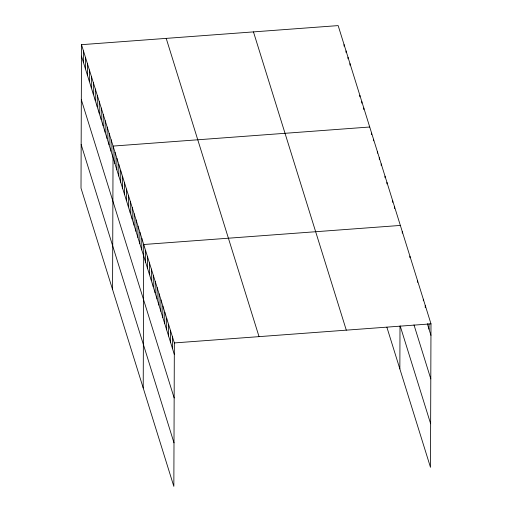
<?xml version="1.0" encoding="UTF-8"?>
<svg xmlns="http://www.w3.org/2000/svg" width="512" height="512" viewBox="0 0 512 512"><rect width="100%" height="100%" fill="white"/><g stroke="black" fill="none" stroke-linecap="round" stroke-linejoin="round"><path stroke-width="0.77" d="M81.51 44.672L81.011 188.141L173.843 486.4L174.349 342.931L81.51 44.672L338.157 25.6L430.989 323.859L430.49 467.328L386.874 327.206M83.443 62.477L83.482 51.008M85.414 68.819L85.453 57.35M87.386 75.155L87.43 63.686M89.363 81.491L89.402 70.022M91.334 87.827L91.373 76.365M93.306 94.17L93.344 82.701M95.277 100.506L95.322 89.037M97.254 106.842L97.293 95.373M99.226 113.184L99.264 101.715M101.197 119.52L101.235 108.051M103.168 125.856L103.213 114.387M105.146 132.198L105.184 120.73M107.117 138.534L107.155 127.066M109.088 144.87L109.126 133.402M111.059 151.213L111.104 139.744M112.576 289.549L113.075 146.08L369.722 127.008M114.95 163.699L114.989 152.23M116.864 169.85L116.902 158.381M118.778 176L118.816 164.531M120.691 182.157L120.736 170.688M122.611 188.307L122.65 176.838M124.525 194.458L124.563 182.989M126.438 200.608L126.477 189.139M128.352 206.758L128.39 195.29M130.266 212.909L130.31 201.446M132.179 219.066L132.224 207.597M134.099 225.216L134.138 213.747M136.013 231.366L136.051 219.898M137.926 237.517L137.965 226.048M139.84 243.667L139.878 232.198M141.754 249.824L141.798 238.355M143.213 387.974L143.712 244.506L400.352 225.434M145.587 262.125L145.626 250.656M147.501 268.275L147.539 256.806M149.414 274.426L149.453 262.957M151.328 280.576L151.373 269.114M153.242 286.733L153.286 275.264M155.162 292.883L155.2 281.414M157.075 299.034L157.114 287.565M158.989 305.184L159.027 293.715M160.902 311.334L160.941 299.866M162.816 317.491L162.861 306.022M164.736 323.642L164.774 312.173M166.65 329.792L166.688 318.323M168.563 335.942L168.602 324.474M170.477 342.093L170.515 330.624M172.39 348.243L172.435 336.781M344.064 46.144L344.07 44.614M346.042 52.48L346.048 50.95M348.013 58.816L348.019 57.293M349.984 65.158L349.99 63.629M359.846 96.845L359.853 95.315M361.824 103.187L361.83 101.658M363.795 109.523L363.802 107.994M371.629 134.688L371.635 133.158M373.542 140.838L373.549 139.309M377.37 153.146L377.376 151.616M379.29 159.296L379.29 157.766M381.203 165.446L381.21 163.917M385.03 177.747L385.037 176.218M386.944 183.898L386.95 182.374M392.691 202.355L392.698 200.826M394.605 208.506L394.611 206.976M399.853 368.902L400.006 326.118M402.266 233.114L402.272 231.584M409.926 257.722L409.926 256.192M417.581 282.323L417.587 280.794M423.328 300.781L423.334 299.251M425.242 307.699L425.248 305.402M429.037 329.171L429.056 323.821M174.349 342.931L430.989 323.859M427.334 323.706L430.95 335.328M413.99 324.89L430.797 378.886M400.218 326.029L430.643 423.77M253.459 31.891L346.298 330.15M166.202 38.381L259.04 336.634M81.472 56.141L174.304 354.4M81.318 99.699L174.157 397.958M81.158 144.582L173.997 442.842"/></g></svg>
